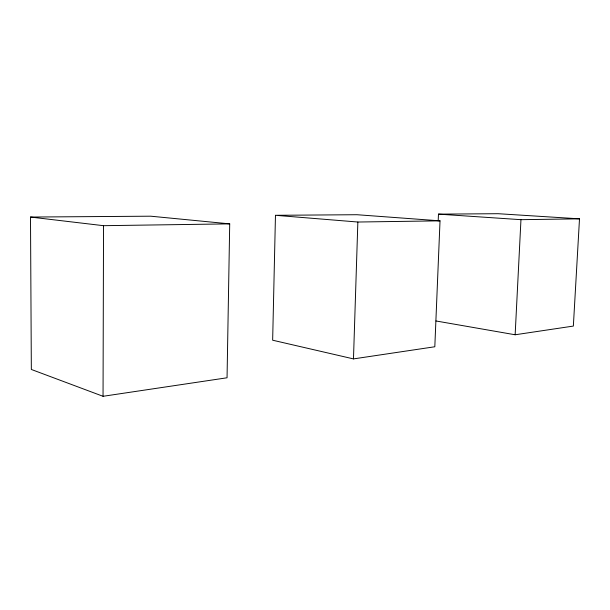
<?xml version="1.0" encoding="UTF-8"?>
<svg xmlns="http://www.w3.org/2000/svg" width="610" height="610" viewBox="0 0 610 610"><rect width="100%" height="100%" fill="white"/><g stroke="black" fill="none" stroke-linecap="round" stroke-linejoin="round"><path stroke-width="0.91" d="M103.044 396.294L103.532 225.685L30.5 217.053L31.339 369.462L103.044 396.294L227.05 377.781L229.711 223.87L150.678 216.192L30.5 217.053M275.468 215.299L272.655 340.212L353.48 358.901L434.816 346.762L440.024 220.843L356.987 214.72L275.468 215.299L357.856 222.025L440.024 220.843M353.48 358.901L357.856 222.025M438.193 220.789L438.468 214.133L498.134 213.706L579.5 218.837L573.354 326.075L515.145 334.768L435.952 320.967M515.145 334.768L520.963 219.676L579.5 218.837M103.532 225.685L229.711 223.87M438.468 214.133L520.963 219.676"/></g></svg>
